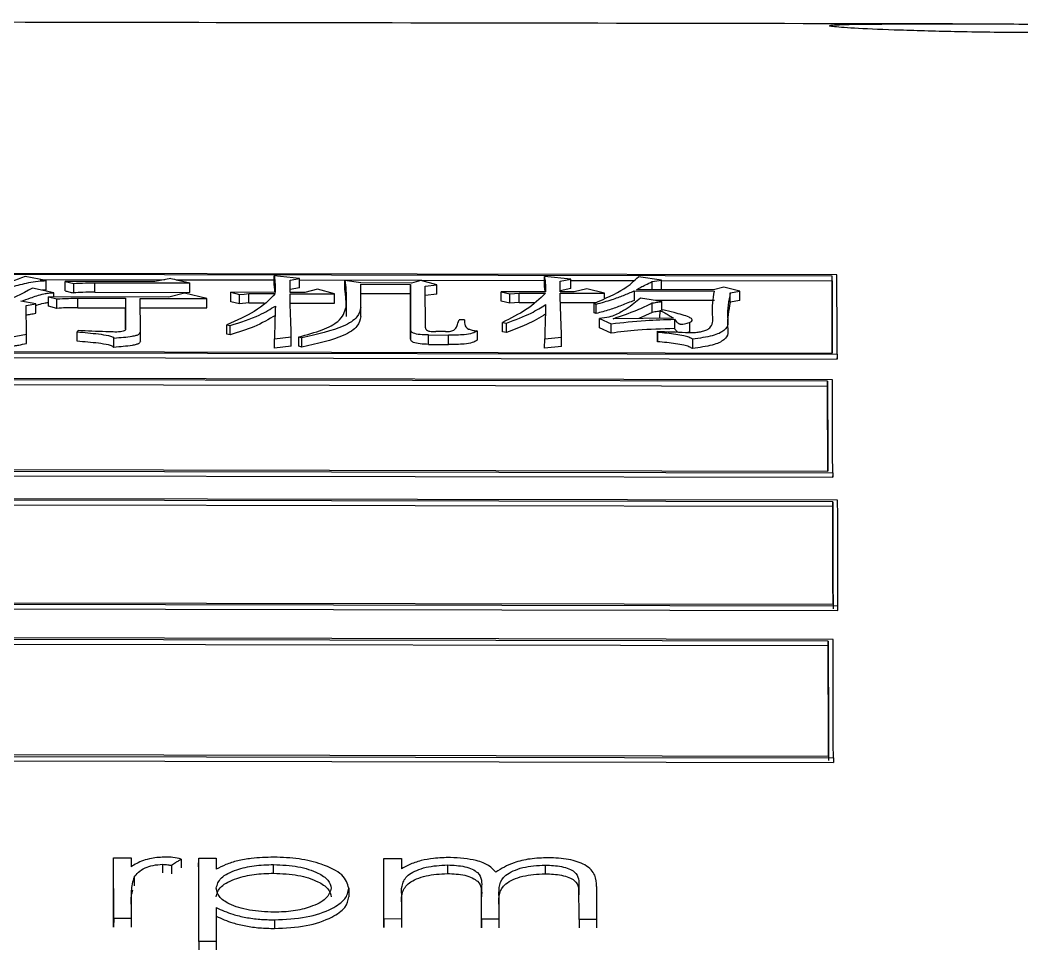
# Model space of a CAD drawing. Header units: millimetres. Extents: x 2320 to 4000, y 933 to 2121.
# Drawn here: x 2715.3 to 2725.56, y 1947.47 to 1957.01 of the extents above; entities that cross this region are included whole.
import ezdxf

# ---------------------------------------------------------------- set-up
doc = ezdxf.new("R2010")
doc.units = ezdxf.units.MM

msp = doc.modelspace()

# ---------------------------------------------------------------- linework, layer by layer
at = {"color": 7, "linetype": 'Continuous', "lineweight": 25}
for p, q in [((2723.668, 1954.393), (2701.685, 1954.434)), ((2723.618, 1954.381), (2701.735, 1954.422)), ((2715.565, 1954.335), (2715.349, 1954.379)), ((2715.502, 1954.348), (2716.779, 1954.345)), ((2715.565, 1954.238), (2715.565, 1954.335)), ((2715.76, 1954.23), (2715.76, 1954.327)), ((2715.76, 1954.327), (2715.847, 1954.306)), ((2716.68, 1954.325), (2715.76, 1954.327)), ((2716.063, 1954.217), (2716.063, 1954.313)), ((2716.063, 1954.313), (2717.037, 1954.311)), ((2716.842, 1954.358), (2716.68, 1954.325)), ((2716.896, 1954.345), (2717.902, 1954.343)), ((2718.162, 1954.358), (2717.902, 1954.385)), ((2718.064, 1954.341), (2718.162, 1954.358)), ((2718.065, 1954.215), (2718.064, 1954.341)), ((2718.162, 1954.343), (2720.671, 1954.338)), ((2718.789, 1954.311), (2718.627, 1954.337)), ((2718.627, 1954.24), (2718.627, 1954.337)), ((2719.308, 1954.31), (2718.789, 1954.311)), ((2719.406, 1954.338), (2719.308, 1954.31)), ((2719.568, 1954.293), (2719.406, 1954.338)), ((2720.942, 1954.351), (2720.671, 1954.377)), ((2720.834, 1954.328), (2720.942, 1954.351)), ((2720.834, 1954.22), (2720.834, 1954.328)), ((2720.942, 1954.338), (2721.587, 1954.336)), ((2721.872, 1954.341), (2721.634, 1954.375)), ((2721.775, 1954.326), (2721.872, 1954.341)), ((2721.872, 1954.336), (2723.618, 1954.333)), ((2723.618, 1954.333), (2723.618, 1954.381)), ((2715.642, 1954.211), (2715.425, 1954.257)), ((2715.565, 1954.238), (2715.523, 1954.236)), ((2715.642, 1954.168), (2715.642, 1954.211)), ((2715.847, 1954.209), (2715.847, 1954.306)), ((2716.063, 1954.217), (2717.037, 1954.215)), ((2716.983, 1954.206), (2716.821, 1954.166)), ((2717.211, 1954.152), (2716.983, 1954.206)), ((2717.459, 1954.216), (2717.546, 1954.194)), ((2717.913, 1954.215), (2717.459, 1954.216)), ((2717.459, 1954.119), (2717.459, 1954.216)), ((2718.161, 1954.262), (2718.064, 1954.244)), ((2718.216, 1954.214), (2718.065, 1954.215)), ((2718.346, 1954.248), (2718.216, 1954.214)), ((2718.519, 1954.2), (2718.346, 1954.248)), ((2718.789, 1954.298), (2719.298, 1954.297)), ((2718.79, 1954.063), (2718.789, 1954.298)), ((2719.297, 1954.2), (2719.298, 1954.297)), ((2719.298, 1954.297), (2719.3, 1953.832)), ((2719.449, 1954.278), (2719.568, 1954.293)), ((2719.451, 1953.851), (2719.449, 1954.278)), ((2720.228, 1954.221), (2720.315, 1954.2)), ((2720.683, 1954.22), (2720.228, 1954.221)), ((2720.228, 1954.125), (2720.228, 1954.221)), ((2720.412, 1954.208), (2720.683, 1954.207)), ((2720.412, 1954.111), (2720.412, 1954.208)), ((2720.941, 1954.254), (2720.834, 1954.231)), ((2720.975, 1954.22), (2720.834, 1954.22)), ((2720.834, 1954.207), (2721.288, 1954.206)), ((2720.834, 1954.127), (2720.834, 1954.207)), ((2721.104, 1954.251), (2720.975, 1954.22)), ((2721.288, 1954.206), (2721.104, 1954.251)), ((2721.288, 1954.155), (2721.288, 1954.206)), ((2721.591, 1954.229), (2722.413, 1954.228)), ((2722.402, 1954.241), (2721.613, 1954.242)), ((2721.872, 1954.245), (2721.853, 1954.242)), ((2722.51, 1954.267), (2722.402, 1954.241)), ((2722.673, 1954.227), (2722.51, 1954.267)), ((2722.575, 1954.113), (2722.576, 1954.209)), ((2722.576, 1954.209), (2722.673, 1954.227)), ((2715.458, 1954.096), (2715.307, 1954.123)), ((2715.588, 1954.169), (2715.675, 1954.147)), ((2716.821, 1954.166), (2715.588, 1954.169)), ((2715.588, 1954.072), (2715.588, 1954.169)), ((2715.674, 1954.051), (2715.675, 1954.147)), ((2715.891, 1954.155), (2716.378, 1954.154)), ((2715.891, 1954.058), (2715.891, 1954.155)), ((2716.378, 1954.154), (2716.377, 1954.058)), ((2716.378, 1954.154), (2716.379, 1953.84)), ((2716.529, 1954.153), (2717.211, 1954.152)), ((2716.53, 1953.812), (2716.529, 1954.153)), ((2717.545, 1954.098), (2717.459, 1954.119)), ((2717.545, 1954.098), (2717.546, 1954.194)), ((2717.643, 1954.106), (2717.545, 1954.098)), ((2717.643, 1954.202), (2717.913, 1954.202)), ((2717.643, 1954.106), (2717.643, 1954.202)), ((2717.643, 1954.106), (2717.799, 1954.106)), ((2718.065, 1954.201), (2718.519, 1954.2)), ((2718.065, 1954.12), (2718.065, 1954.201)), ((2718.065, 1954.105), (2718.519, 1954.104)), ((2718.638, 1954.192), (2718.639, 1954.063)), ((2718.638, 1954.096), (2718.638, 1954.192)), ((2719.297, 1954.2), (2718.789, 1954.201)), ((2719.299, 1953.736), (2719.297, 1954.2)), ((2719.568, 1954.197), (2719.449, 1954.182)), ((2720.315, 1954.104), (2720.228, 1954.125)), ((2720.315, 1954.104), (2720.315, 1954.2)), ((2720.412, 1954.111), (2720.315, 1954.104)), ((2720.412, 1954.111), (2720.568, 1954.111)), ((2720.834, 1954.11), (2721.197, 1954.11)), ((2721.873, 1954.122), (2721.656, 1954.157)), ((2721.775, 1954.01), (2721.776, 1954.106)), ((2722.413, 1954.131), (2721.808, 1954.132)), ((2722.673, 1954.131), (2722.575, 1954.113)), ((2715.361, 1954.08), (2715.458, 1954.096)), ((2715.362, 1953.786), (2715.361, 1954.08)), ((2715.674, 1954.051), (2715.588, 1954.072)), ((2715.891, 1954.058), (2716.377, 1954.058)), ((2716.378, 1953.838), (2716.377, 1954.058)), ((2716.529, 1954.057), (2717.21, 1954.056)), ((2718.638, 1954.062), (2718.638, 1954.096)), ((2718.639, 1954.063), (2718.639, 1953.967)), ((2718.79, 1953.967), (2718.79, 1954.063)), ((2718.79, 1953.967), (2718.79, 1954.063)), ((2721.18, 1954.006), (2721.181, 1954.102)), ((2721.202, 1953.997), (2721.18, 1954.006)), ((2721.181, 1954.102), (2721.202, 1954.094)), ((2721.202, 1953.997), (2721.202, 1954.094)), ((2721.775, 1954.01), (2721.637, 1953.947)), ((2721.852, 1954.03), (2721.851, 1953.949)), ((2721.852, 1954.03), (2721.884, 1954.035)), ((2719.851, 1953.934), (2719.797, 1953.935)), ((2720.24, 1953.906), (2720.284, 1953.9)), ((2720.24, 1953.81), (2720.24, 1953.906)), ((2721.235, 1953.946), (2721.355, 1953.893)), ((2721.993, 1953.95), (2721.376, 1953.945)), ((2722.003, 1953.939), (2722.003, 1953.843)), ((2722.16, 1953.81), (2722.16, 1953.907)), ((2715.892, 1953.824), (2715.881, 1953.81)), ((2715.881, 1953.714), (2715.881, 1953.81)), ((2716.53, 1953.716), (2716.53, 1953.812)), ((2717.417, 1953.883), (2717.45, 1953.875)), ((2719.3, 1953.832), (2719.299, 1953.736)), ((2719.657, 1953.812), (2719.559, 1953.812)), ((2719.981, 1953.819), (2719.981, 1953.724)), ((2720.283, 1953.804), (2720.24, 1953.81)), ((2721.354, 1953.797), (2721.235, 1953.85)), ((2721.831, 1953.816), (2721.831, 1953.805)), ((2721.831, 1953.72), (2721.831, 1953.816)), ((2721.831, 1953.805), (2721.831, 1953.709)), ((2722.159, 1953.811), (2722.139, 1953.804)), ((2715.2, 1953.754), (2715.362, 1953.786)), ((2716.26, 1953.651), (2716.26, 1953.747)), ((2717.449, 1953.779), (2717.417, 1953.787)), ((2717.904, 1953.738), (2718.077, 1953.758)), ((2717.904, 1953.642), (2717.904, 1953.738)), ((2718.153, 1953.662), (2718.153, 1953.758)), ((2718.153, 1953.758), (2718.186, 1953.749)), ((2719.483, 1953.682), (2719.484, 1953.778)), ((2719.484, 1953.778), (2719.689, 1953.777)), ((2719.689, 1953.682), (2719.689, 1953.777)), ((2720.673, 1953.643), (2720.674, 1953.739)), ((2720.674, 1953.739), (2720.847, 1953.755)), ((2721.831, 1953.709), (2721.831, 1953.72)), ((2722.188, 1953.736), (2722.188, 1953.64)), ((2701.688, 1953.621), (2723.671, 1953.58)), ((2701.738, 1953.634), (2723.621, 1953.593)), ((2718.077, 1953.662), (2717.904, 1953.642)), ((2718.185, 1953.653), (2718.153, 1953.662)), ((2719.483, 1953.682), (2719.689, 1953.682)), ((2720.846, 1953.66), (2720.673, 1953.643)), ((2701.688, 1953.572), (2723.671, 1953.531)), ((2723.671, 1953.58), (2723.671, 1953.532)), ((2723.671, 1953.531), (2723.671, 1953.545)), ((2723.622, 1953.317), (2701.639, 1953.358)), ((2723.572, 1953.303), (2701.689, 1953.344)), ((2701.689, 1953.296), (2723.572, 1953.255)), ((2723.572, 1953.303), (2723.572, 1953.255)), ((2701.642, 1952.407), (2723.625, 1952.366)), ((2701.642, 1952.36), (2723.625, 1952.319)), ((2701.692, 1952.423), (2723.575, 1952.382)), ((2723.625, 1952.366), (2723.625, 1952.319)), ((2723.625, 1952.319), (2723.625, 1952.333)), ((2723.676, 1952.084), (2701.693, 1952.125)), ((2723.626, 1952.068), (2701.743, 1952.109)), ((2701.743, 1952.062), (2723.626, 1952.022)), ((2723.626, 1952.068), (2723.626, 1952.022)), ((2701.696, 1951.042), (2723.679, 1951.001)), ((2701.746, 1951.059), (2723.629, 1951.018)), ((2701.696, 1950.996), (2723.679, 1950.955)), ((2723.679, 1950.955), (2723.679, 1950.968)), ((2723.629, 1950.658), (2701.646, 1950.699)), ((2701.696, 1950.635), (2723.579, 1950.594)), ((2723.579, 1950.64), (2701.697, 1950.68)), ((2723.579, 1950.64), (2723.579, 1950.594)), ((2701.649, 1949.482), (2723.632, 1949.442)), ((2701.699, 1949.502), (2723.582, 1949.461)), ((2701.649, 1949.437), (2723.632, 1949.397)), ((2723.632, 1949.442), (2723.632, 1949.397)), ((2716.256, 1948.328), (2716.256, 1948.417)), ((2716.257, 1947.797), (2716.256, 1948.417)), ((2716.256, 1948.417), (2716.435, 1948.417)), ((2716.435, 1948.417), (2716.435, 1948.327)), ((2717.127, 1948.327), (2717.128, 1948.416)), ((2717.129, 1947.562), (2717.128, 1948.416)), ((2717.128, 1948.416), (2717.307, 1948.415)), ((2717.307, 1948.415), (2717.307, 1948.302)), ((2719.025, 1948.323), (2719.025, 1948.412)), ((2719.026, 1947.792), (2719.025, 1948.412)), ((2719.025, 1948.412), (2719.205, 1948.412)), ((2719.205, 1948.412), (2719.205, 1948.305)), ((2716.256, 1947.709), (2716.256, 1948.328)), ((2716.758, 1948.352), (2716.758, 1948.264)), ((2717.896, 1948.261), (2717.896, 1948.35)), ((2719.026, 1947.704), (2719.025, 1948.323)), ((2719.677, 1948.346), (2719.677, 1948.258)), ((2720.679, 1948.345), (2720.678, 1948.256)), ((2716.468, 1948.22), (2716.467, 1948.132)), ((2718.667, 1948.107), (2718.666, 1948.018)), ((2719.205, 1948.055), (2719.205, 1947.791)), ((2719.205, 1948.055), (2719.205, 1947.967)), ((2720.025, 1948.108), (2720.025, 1948.019)), ((2720.026, 1947.79), (2720.025, 1948.108)), ((2721.025, 1948.127), (2721.025, 1948.038)), ((2721.026, 1947.788), (2721.025, 1948.127)), ((2721.205, 1948.126), (2721.205, 1947.788)), ((2716.436, 1948.007), (2716.436, 1947.796)), ((2720.026, 1947.702), (2720.025, 1948.019)), ((2720.205, 1948.033), (2720.205, 1947.789)), ((2717.308, 1947.909), (2717.308, 1947.561)), ((2716.257, 1947.797), (2716.256, 1947.709)), ((2716.436, 1947.796), (2716.257, 1947.797)), ((2717.904, 1947.783), (2717.904, 1947.695)), ((2719.026, 1947.792), (2719.026, 1947.704)), ((2719.205, 1947.791), (2719.026, 1947.792)), ((2720.026, 1947.79), (2720.026, 1947.702)), ((2720.205, 1947.789), (2720.026, 1947.79)), ((2721.026, 1947.788), (2721.026, 1947.701)), ((2721.205, 1947.788), (2721.026, 1947.788)), ((2717.129, 1947.562), (2717.129, 1947.474)), ((2717.308, 1947.561), (2717.129, 1947.562))]:
    msp.add_line(p, q, dxfattribs=at)
at = {"color": 7, "linetype": 'Continuous', "lineweight": 25, "flags": 128}
for points in [[(2717.037, 1954.215), (2717.037, 1954.269), (2717.037, 1954.311)], [(2717.902, 1954.288), (2717.902, 1954.342), (2717.902, 1954.385)], [(2718.161, 1954.262), (2718.161, 1954.316), (2718.162, 1954.358)], [(2720.671, 1954.281), (2720.671, 1954.335), (2720.671, 1954.377)], [(2720.941, 1954.254), (2720.942, 1954.308), (2720.942, 1954.351)], [(2721.774, 1954.242), (2721.775, 1954.283), (2721.775, 1954.326)], [(2721.872, 1954.245), (2721.872, 1954.299), (2721.872, 1954.341)], [(2719.568, 1954.197), (2719.568, 1954.251), (2719.568, 1954.293)], [(2720.315, 1954.2), (2720.364, 1954.204), (2720.412, 1954.208)], [(2721.591, 1954.229), (2721.591, 1954.175), (2721.591, 1954.133)], [(2722.673, 1954.131), (2722.673, 1954.185), (2722.673, 1954.227)], [(2717.21, 1954.056), (2717.21, 1954.11), (2717.211, 1954.152)], [(2717.546, 1954.194), (2717.594, 1954.198), (2717.643, 1954.202)], [(2718.519, 1954.104), (2718.519, 1954.158), (2718.519, 1954.2)], [(2721.873, 1954.033), (2721.873, 1954.08), (2721.873, 1954.122)], [(2715.458, 1954), (2715.458, 1954.054), (2715.458, 1954.096)], [(2720.283, 1953.804), (2720.283, 1953.828), (2720.284, 1953.852), (2720.284, 1953.876), (2720.284, 1953.9)], [(2721.235, 1953.85), (2721.235, 1953.874), (2721.235, 1953.898), (2721.235, 1953.946)], [(2717.417, 1953.787), (2717.417, 1953.829), (2717.417, 1953.856), (2717.417, 1953.883)], [(2717.449, 1953.779), (2717.449, 1953.821), (2717.45, 1953.848), (2717.45, 1953.875)], [(2721.354, 1953.797), (2721.354, 1953.821), (2721.354, 1953.845), (2721.354, 1953.869), (2721.355, 1953.893)], [(2715.362, 1953.69), (2715.362, 1953.743), (2715.362, 1953.786)], [(2718.077, 1953.662), (2718.077, 1953.716), (2718.077, 1953.758)], [(2718.185, 1953.653), (2718.186, 1953.695), (2718.186, 1953.722), (2718.186, 1953.749)], [(2720.846, 1953.66), (2720.847, 1953.713), (2720.847, 1953.755)], [(2723.679, 1950.955), (2723.679, 1950.981), (2723.679, 1951.001)], [(2716.948, 1948.406), (2716.948, 1948.361), (2716.948, 1948.317)], [(2716.85, 1948.341), (2716.85, 1948.297), (2716.849, 1948.253)], [(2716.436, 1947.796), (2716.436, 1947.747), (2716.436, 1947.709)], [(2719.205, 1947.791), (2719.205, 1947.742), (2719.205, 1947.704)], [(2720.205, 1947.789), (2720.205, 1947.74), (2720.205, 1947.702)], [(2721.205, 1947.788), (2721.205, 1947.738), (2721.205, 1947.7)], [(2717.308, 1947.561), (2717.308, 1947.512), (2717.308, 1947.474)]]:
    msp.add_lwpolyline(points, dxfattribs=at)
at = {"color": 7, "linetype": 'Continuous', "lineweight": 25}
for points, knots in [([(2724.854, 1956.966), (2722.813, 1956.97), (2716.985, 1956.98), (2709.634, 1956.992), (2704.337, 1957.003), (2702.833, 1957.006)], [0, 0, 0, 0, 0.278431, 0.79507, 1, 1, 1, 1]), ([(2728.091, 1956.939), (2728.07, 1956.943), (2728.028, 1956.951), (2727.705, 1956.958), (2727.216, 1956.962), (2726.555, 1956.964), (2725.775, 1956.965), (2724.962, 1956.967), (2724.251, 1956.967), (2723.766, 1956.963), (2723.562, 1956.953), (2723.609, 1956.938), (2723.866, 1956.92), (2724.308, 1956.901), (2724.922, 1956.884), (2725.675, 1956.875), (2726.49, 1956.877), (2727.246, 1956.89), (2727.802, 1956.911), (2728.061, 1956.928), (2728.083, 1956.936), (2728.091, 1956.939)], [0, 0, 0, 0, 0.046277, 0.092721, 0.141718, 0.195195, 0.253696, 0.315279, 0.376935, 0.434394, 0.485838, 0.533042, 0.579239, 0.627327, 0.67927, 0.736376, 0.797511, 0.859386, 0.918425, 0.971629, 1, 1, 1, 1]), ([(2715.349, 1954.379), (2715.254, 1954.341), (2715.082, 1954.273), (2714.833, 1954.222), (2714.722, 1954.2)], [0, 0, 0, 0, 0.5527905, 1, 1, 1, 1]), ([(2714.744, 1954.192), (2714.825, 1954.204), (2714.987, 1954.23), (2715.207, 1954.27), (2715.352, 1954.309), (2715.472, 1954.331), (2715.537, 1954.334), (2715.565, 1954.335)], [0, 0, 0, 0, 0.285278, 0.570817, 0.801554, 0.913771, 1, 1, 1, 1]), ([(2715.847, 1954.306), (2715.887, 1954.308), (2715.958, 1954.313), (2716.031, 1954.313), (2716.063, 1954.313)], [0, 0, 0, 0, 0.5588348, 1, 1, 1, 1]), ([(2716.842, 1954.358), (2716.867, 1954.352), (2716.911, 1954.342), (2716.976, 1954.326), (2717.017, 1954.316), (2717.037, 1954.311)], [0, 0, 0, 0, 0.3807654, 0.6903825, 1, 1, 1, 1]), ([(2717.902, 1954.385), (2717.904, 1954.366), (2717.909, 1954.329), (2717.912, 1954.272), (2717.913, 1954.234), (2717.913, 1954.215)], [0, 0, 0, 0, 0.332208, 0.666083, 1, 1, 1, 1]), ([(2718.627, 1954.337), (2718.629, 1954.319), (2718.634, 1954.286), (2718.637, 1954.238), (2718.638, 1954.207), (2718.638, 1954.192)], [0, 0, 0, 0, 0.379842, 0.689899, 1, 1, 1, 1]), ([(2720.671, 1954.377), (2720.674, 1954.358), (2720.679, 1954.323), (2720.682, 1954.27), (2720.682, 1954.237), (2720.683, 1954.22)], [0, 0, 0, 0, 0.366861, 0.68341, 1, 1, 1, 1]), ([(2721.181, 1954.102), (2721.293, 1954.151), (2721.492, 1954.238), (2721.591, 1954.333), (2721.634, 1954.375)], [0, 0, 0, 0, 0.5629251, 1, 1, 1, 1]), ([(2721.613, 1954.242), (2721.628, 1954.251), (2721.659, 1954.267), (2721.712, 1954.295), (2721.752, 1954.315), (2721.775, 1954.326)], [0, 0, 0, 0, 0.295893, 0.591794, 1, 1, 1, 1]), ([(2723.621, 1953.593), (2723.621, 1953.679), (2723.62, 1953.85), (2723.619, 1954.114), (2723.619, 1954.286), (2723.618, 1954.381)], [0, 0, 0, 0, 0.309667, 0.619335, 1, 1, 1, 1]), ([(2723.618, 1954.333), (2723.618, 1954.258), (2723.619, 1954.109), (2723.62, 1953.864), (2723.621, 1953.687), (2723.621, 1953.593)], [0, 0, 0, 0, 0.318707, 0.637413, 1, 1, 1, 1]), ([(2723.671, 1953.58), (2723.671, 1953.665), (2723.67, 1953.837), (2723.669, 1954.11), (2723.669, 1954.29), (2723.668, 1954.393)], [0, 0, 0, 0, 0.300086, 0.600172, 1, 1, 1, 1]), ([(2715.425, 1954.257), (2715.317, 1954.2), (2715.122, 1954.099), (2714.801, 1954.022), (2714.658, 1953.988)], [0, 0, 0, 0, 0.553842, 1, 1, 1, 1]), ([(2715.307, 1954.123), (2715.34, 1954.135), (2715.393, 1954.154), (2715.468, 1954.18), (2715.527, 1954.198), (2715.588, 1954.208), (2715.624, 1954.21), (2715.642, 1954.211)], [0, 0, 0, 0, 0.335742, 0.553226, 0.772641, 0.885172, 1, 1, 1, 1]), ([(2715.76, 1954.23), (2715.772, 1954.227), (2715.793, 1954.222), (2715.822, 1954.215), (2715.838, 1954.211), (2715.847, 1954.209)], [0, 0, 0, 0, 0.428611, 0.714305, 1, 1, 1, 1]), ([(2716.063, 1954.217), (2716.022, 1954.216), (2715.949, 1954.216), (2715.878, 1954.211), (2715.847, 1954.209)], [0, 0, 0, 0, 0.5610855, 1, 1, 1, 1]), ([(2717.909, 1954.215), (2717.909, 1954.221), (2717.907, 1954.245), (2717.904, 1954.27), (2717.902, 1954.288)], [0, 0, 0, 0, 0.2310266, 1, 1, 1, 1]), ([(2718.638, 1954.096), (2718.638, 1954.114), (2718.637, 1954.148), (2718.633, 1954.196), (2718.629, 1954.226), (2718.627, 1954.24)], [0, 0, 0, 0, 0.376571, 0.688263, 1, 1, 1, 1]), ([(2720.683, 1954.207), (2720.623, 1954.149), (2720.518, 1954.046), (2720.325, 1953.949), (2720.24, 1953.906)], [0, 0, 0, 0, 0.557416, 1, 1, 1, 1]), ([(2720.678, 1954.22), (2720.678, 1954.224), (2720.676, 1954.244), (2720.673, 1954.264), (2720.671, 1954.281)], [0, 0, 0, 0, 0.180054, 1, 1, 1, 1]), ([(2721.202, 1954.094), (2721.258, 1954.109), (2721.359, 1954.138), (2721.484, 1954.184), (2721.556, 1954.214), (2721.591, 1954.229)], [0, 0, 0, 0, 0.377164, 0.687877, 1, 1, 1, 1]), ([(2721.831, 1953.816), (2721.926, 1953.812), (2722.047, 1953.807), (2722.186, 1953.802), (2722.247, 1953.806), (2722.298, 1953.816), (2722.346, 1953.834), (2722.407, 1953.89), (2722.383, 1954.027), (2722.401, 1954.147), (2722.413, 1954.228)], [0, 0, 0, 0, 0.146697, 0.184744, 0.211969, 0.239276, 0.276246, 0.330265, 0.549672, 1, 1, 1, 1]), ([(2722.576, 1954.209), (2722.558, 1954.127), (2722.532, 1954.002), (2722.568, 1953.845), (2722.402, 1953.764), (2722.261, 1953.745), (2722.188, 1953.736)], [0, 0, 0, 0, 0.494392, 0.750968, 0.872337, 1, 1, 1, 1]), ([(2715.458, 1954.08), (2715.462, 1954.081), (2715.487, 1954.09), (2715.526, 1954.102), (2715.572, 1954.109), (2715.588, 1954.111)], [0, 0, 0, 0, 0.098466, 0.69868, 1, 1, 1, 1]), ([(2715.675, 1954.147), (2715.714, 1954.15), (2715.785, 1954.154), (2715.859, 1954.154), (2715.891, 1954.155)], [0, 0, 0, 0, 0.558835, 1, 1, 1, 1]), ([(2717.913, 1954.202), (2717.853, 1954.14), (2717.744, 1954.028), (2717.518, 1953.928), (2717.417, 1953.883)], [0, 0, 0, 0, 0.556811, 1, 1, 1, 1]), ([(2718.077, 1953.758), (2718.076, 1953.799), (2718.073, 1953.882), (2718.069, 1954.002), (2718.066, 1954.08), (2718.065, 1954.12)], [0, 0, 0, 0, 0.336206, 0.668098, 1, 1, 1, 1]), ([(2720.847, 1953.755), (2720.844, 1953.837), (2720.841, 1953.94), (2720.836, 1954.062), (2720.835, 1954.105), (2720.834, 1954.127)], [0, 0, 0, 0, 0.644314, 0.822156, 1, 1, 1, 1]), ([(2721.591, 1954.133), (2721.548, 1954.115), (2721.469, 1954.082), (2721.341, 1954.036), (2721.248, 1954.01), (2721.202, 1953.997)], [0, 0, 0, 0, 0.373683, 0.685695, 1, 1, 1, 1]), ([(2721.656, 1954.157), (2721.612, 1954.119), (2721.543, 1954.06), (2721.424, 1953.995), (2721.337, 1953.959), (2721.269, 1953.95), (2721.235, 1953.946)], [0, 0, 0, 0, 0.493368, 0.753202, 0.8753, 1, 1, 1, 1]), ([(2721.376, 1953.945), (2721.46, 1953.974), (2721.609, 1954.025), (2721.725, 1954.081), (2721.776, 1954.106)], [0, 0, 0, 0, 0.562142, 1, 1, 1, 1]), ([(2721.776, 1954.106), (2721.79, 1954.108), (2721.813, 1954.112), (2721.846, 1954.117), (2721.864, 1954.12), (2721.873, 1954.122)], [0, 0, 0, 0, 0.439714, 0.719857, 1, 1, 1, 1]), ([(2722.575, 1954.113), (2722.558, 1954.03), (2722.532, 1953.906), (2722.567, 1953.749), (2722.402, 1953.668), (2722.26, 1953.65), (2722.188, 1953.64)], [0, 0, 0, 0, 0.494308, 0.750843, 0.872236, 1, 1, 1, 1]), ([(2715.361, 1953.984), (2715.375, 1953.986), (2715.398, 1953.99), (2715.431, 1953.996), (2715.449, 1953.999), (2715.458, 1954)], [0, 0, 0, 0, 0.43988, 0.71994, 1, 1, 1, 1]), ([(2715.891, 1954.058), (2715.85, 1954.058), (2715.776, 1954.058), (2715.705, 1954.053), (2715.674, 1954.051)], [0, 0, 0, 0, 0.561086, 1, 1, 1, 1]), ([(2717.45, 1953.875), (2717.557, 1953.909), (2717.747, 1953.971), (2717.863, 1954.044), (2717.914, 1954.075)], [0, 0, 0, 0, 0.5641531, 1, 1, 1, 1]), ([(2717.914, 1954.075), (2717.913, 1954.034), (2717.91, 1953.958), (2717.907, 1953.845), (2717.905, 1953.774), (2717.904, 1953.738)], [0, 0, 0, 0, 0.377433, 0.688713, 1, 1, 1, 1]), ([(2718.153, 1953.758), (2718.238, 1953.781), (2718.406, 1953.827), (2718.6, 1953.932), (2718.624, 1954.014), (2718.639, 1954.063)], [0, 0, 0, 0, 0.287345, 0.567752, 1, 1, 1, 1]), ([(2718.79, 1954.063), (2718.783, 1954.029), (2718.768, 1953.962), (2718.597, 1953.843), (2718.343, 1953.785), (2718.186, 1953.749)], [0, 0, 0, 0, 0.274099, 0.551293, 1, 1, 1, 1]), ([(2720.284, 1953.9), (2720.372, 1953.934), (2720.53, 1953.993), (2720.637, 1954.06), (2720.683, 1954.089)], [0, 0, 0, 0, 0.562907, 1, 1, 1, 1]), ([(2720.683, 1954.089), (2720.682, 1954.045), (2720.68, 1953.965), (2720.676, 1953.848), (2720.675, 1953.775), (2720.674, 1953.739)], [0, 0, 0, 0, 0.389657, 0.694825, 1, 1, 1, 1]), ([(2721.852, 1954.022), (2721.844, 1954.021), (2721.828, 1954.018), (2721.803, 1954.014), (2721.784, 1954.011), (2721.775, 1954.01)], [0, 0, 0, 0, 0.285222, 0.642611, 1, 1, 1, 1]), ([(2721.852, 1954.03), (2721.87, 1954.021), (2721.906, 1954.005), (2721.951, 1953.978), (2721.979, 1953.959), (2721.993, 1953.95)], [0, 0, 0, 0, 0.328446, 0.663725, 1, 1, 1, 1]), ([(2722.003, 1953.939), (2722.012, 1953.928), (2722.023, 1953.914), (2722.042, 1953.898), (2722.052, 1953.893), (2722.061, 1953.89), (2722.07, 1953.889), (2722.08, 1953.889), (2722.098, 1953.89), (2722.131, 1953.896), (2722.168, 1953.908), (2722.19, 1953.925), (2722.184, 1953.943), (2722.133, 1953.973), (2722.018, 1954.003), (2721.923, 1954.026), (2721.884, 1954.035)], [0, 0, 0, 0, 0.1352787, 0.1730483, 0.1920707, 0.206023, 0.215638, 0.2252863, 0.2400919, 0.2788712, 0.3567079, 0.4250334, 0.4867359, 0.5683778, 0.8262992, 1, 1, 1, 1]), ([(2717.914, 1953.979), (2717.847, 1953.939), (2717.727, 1953.866), (2717.535, 1953.806), (2717.449, 1953.779)], [0, 0, 0, 0, 0.5553232, 1, 1, 1, 1]), ([(2718.79, 1953.967), (2718.783, 1953.933), (2718.768, 1953.866), (2718.597, 1953.747), (2718.343, 1953.689), (2718.185, 1953.653)], [0, 0, 0, 0, 0.274006, 0.551155, 1, 1, 1, 1]), ([(2719.657, 1953.812), (2719.666, 1953.812), (2719.686, 1953.812), (2719.714, 1953.816), (2719.735, 1953.822), (2719.761, 1953.839), (2719.777, 1953.878), (2719.789, 1953.912), (2719.797, 1953.935)], [0, 0, 0, 0, 0.05967, 0.118429, 0.184852, 0.250461, 0.507615, 1, 1, 1, 1]), ([(2719.851, 1953.934), (2719.851, 1953.914), (2719.851, 1953.882), (2719.876, 1953.843), (2719.931, 1953.827), (2719.964, 1953.822), (2719.981, 1953.819)], [0, 0, 0, 0, 0.4924249, 0.7493713, 0.8730024, 1, 1, 1, 1]), ([(2720.683, 1953.993), (2720.622, 1953.956), (2720.514, 1953.89), (2720.354, 1953.831), (2720.283, 1953.804)], [0, 0, 0, 0, 0.55676, 1, 1, 1, 1]), ([(2721.355, 1953.893), (2721.471, 1953.906), (2721.68, 1953.93), (2721.904, 1953.936), (2722.003, 1953.939)], [0, 0, 0, 0, 0.555184, 1, 1, 1, 1]), ([(2715.881, 1953.81), (2715.956, 1953.804), (2716.068, 1953.794), (2716.187, 1953.776), (2716.245, 1953.761), (2716.255, 1953.752), (2716.26, 1953.747)], [0, 0, 0, 0, 0.509997, 0.771564, 0.888056, 1, 1, 1, 1]), ([(2716.379, 1953.84), (2716.379, 1953.835), (2716.378, 1953.826), (2716.356, 1953.815), (2716.315, 1953.807), (2716.25, 1953.809), (2716.107, 1953.813), (2715.987, 1953.819), (2715.892, 1953.824)], [0, 0, 0, 0, 0.101321, 0.162787, 0.225849, 0.357374, 0.489104, 1, 1, 1, 1]), ([(2716.26, 1953.747), (2716.325, 1953.752), (2716.406, 1953.758), (2716.49, 1953.774), (2716.525, 1953.79), (2716.528, 1953.803), (2716.53, 1953.812)], [0, 0, 0, 0, 0.516375, 0.647506, 0.774622, 1, 1, 1, 1]), ([(2719.484, 1953.778), (2719.454, 1953.778), (2719.396, 1953.779), (2719.329, 1953.794), (2719.303, 1953.814), (2719.301, 1953.826), (2719.3, 1953.832)], [0, 0, 0, 0, 0.29448, 0.575685, 0.789002, 1, 1, 1, 1]), ([(2719.451, 1953.851), (2719.451, 1953.847), (2719.453, 1953.838), (2719.466, 1953.826), (2719.487, 1953.818), (2719.516, 1953.813), (2719.542, 1953.812), (2719.559, 1953.812)], [0, 0, 0, 0, 0.240495, 0.482787, 0.614022, 0.748664, 1, 1, 1, 1]), ([(2719.981, 1953.819), (2719.967, 1953.811), (2719.939, 1953.794), (2719.832, 1953.775), (2719.744, 1953.777), (2719.689, 1953.777)], [0, 0, 0, 0, 0.268853, 0.54428, 1, 1, 1, 1]), ([(2722.003, 1953.843), (2721.876, 1953.84), (2721.65, 1953.834), (2721.444, 1953.808), (2721.354, 1953.797)], [0, 0, 0, 0, 0.565055, 1, 1, 1, 1]), ([(2722.188, 1953.736), (2722.177, 1953.742), (2722.156, 1953.755), (2722.094, 1953.771), (2722.017, 1953.785), (2721.926, 1953.796), (2721.863, 1953.802), (2721.831, 1953.805)], [0, 0, 0, 0, 0.162483, 0.329922, 0.550777, 0.774649, 1, 1, 1, 1]), ([(2722.035, 1953.808), (2722.032, 1953.811), (2722.02, 1953.822), (2722.01, 1953.834), (2722.003, 1953.843)], [0, 0, 0, 0, 0.249115, 1, 1, 1, 1]), ([(2716.26, 1953.651), (2716.255, 1953.656), (2716.245, 1953.666), (2716.186, 1953.68), (2716.068, 1953.699), (2715.956, 1953.708), (2715.881, 1953.714)], [0, 0, 0, 0, 0.111858, 0.228316, 0.489892, 1, 1, 1, 1]), ([(2716.53, 1953.716), (2716.528, 1953.707), (2716.525, 1953.694), (2716.489, 1953.679), (2716.405, 1953.663), (2716.324, 1953.656), (2716.26, 1953.651)], [0, 0, 0, 0, 0.225215, 0.352286, 0.483428, 1, 1, 1, 1]), ([(2719.483, 1953.682), (2719.454, 1953.683), (2719.396, 1953.684), (2719.328, 1953.699), (2719.302, 1953.718), (2719.3, 1953.73), (2719.299, 1953.736)], [0, 0, 0, 0, 0.294663, 0.575915, 0.789136, 1, 1, 1, 1]), ([(2719.981, 1953.724), (2719.967, 1953.715), (2719.939, 1953.698), (2719.832, 1953.68), (2719.744, 1953.681), (2719.689, 1953.682)], [0, 0, 0, 0, 0.2686949, 0.5441183, 1, 1, 1, 1]), ([(2722.188, 1953.64), (2722.177, 1953.646), (2722.155, 1953.659), (2722.093, 1953.675), (2722.016, 1953.689), (2721.925, 1953.7), (2721.862, 1953.706), (2721.831, 1953.709)], [0, 0, 0, 0, 0.162392, 0.329798, 0.550664, 0.774584, 1, 1, 1, 1]), ([(2715.2, 1953.659), (2715.214, 1953.661), (2715.242, 1953.667), (2715.296, 1953.677), (2715.336, 1953.685), (2715.362, 1953.69)], [0, 0, 0, 0, 0.2568416, 0.5136831, 1, 1, 1, 1]), ([(2723.575, 1952.382), (2723.575, 1952.481), (2723.574, 1952.679), (2723.573, 1952.988), (2723.573, 1953.191), (2723.572, 1953.303)], [0, 0, 0, 0, 0.309667, 0.619335, 1, 1, 1, 1]), ([(2723.625, 1952.366), (2723.625, 1952.466), (2723.624, 1952.664), (2723.623, 1952.983), (2723.623, 1953.195), (2723.622, 1953.317)], [0, 0, 0, 0, 0.300086, 0.600172, 1, 1, 1, 1]), ([(2723.572, 1953.255), (2723.573, 1953.09), (2723.574, 1952.81), (2723.575, 1952.506), (2723.575, 1952.382)], [0, 0, 0, 0, 0.589189, 1, 1, 1, 1]), ([(2723.629, 1951.018), (2723.628, 1951.131), (2723.628, 1951.356), (2723.627, 1951.707), (2723.626, 1951.94), (2723.626, 1952.068)], [0, 0, 0, 0, 0.309667, 0.619335, 1, 1, 1, 1]), ([(2723.679, 1951.001), (2723.678, 1951.113), (2723.678, 1951.339), (2723.677, 1951.702), (2723.676, 1951.945), (2723.676, 1952.084)], [0, 0, 0, 0, 0.300086, 0.600172, 1, 1, 1, 1]), ([(2723.626, 1952.022), (2723.626, 1951.832), (2723.627, 1951.494), (2723.628, 1951.132), (2723.629, 1950.972)], [0, 0, 0, 0, 0.559998, 1, 1, 1, 1]), ([(2723.582, 1949.461), (2723.581, 1949.587), (2723.581, 1949.838), (2723.58, 1950.232), (2723.58, 1950.495), (2723.579, 1950.64)], [0, 0, 0, 0, 0.309667, 0.619335, 1, 1, 1, 1]), ([(2723.632, 1949.442), (2723.631, 1949.567), (2723.631, 1949.819), (2723.63, 1950.226), (2723.63, 1950.501), (2723.629, 1950.658)], [0, 0, 0, 0, 0.300086, 0.600172, 1, 1, 1, 1]), ([(2723.579, 1950.594), (2723.58, 1950.38), (2723.581, 1949.999), (2723.581, 1949.594), (2723.582, 1949.416)], [0, 0, 0, 0, 0.559998, 1, 1, 1, 1]), ([(2716.792, 1948.427), (2716.741, 1948.424), (2716.658, 1948.42), (2716.56, 1948.391), (2716.491, 1948.362), (2716.454, 1948.338), (2716.435, 1948.327)], [0, 0, 0, 0, 0.347887, 0.569141, 0.786135, 1, 1, 1, 1]), ([(2716.948, 1948.406), (2716.921, 1948.412), (2716.871, 1948.424), (2716.816, 1948.426), (2716.792, 1948.427)], [0, 0, 0, 0, 0.556713, 1, 1, 1, 1]), ([(2716.948, 1948.406), (2716.939, 1948.399), (2716.92, 1948.387), (2716.887, 1948.365), (2716.863, 1948.35), (2716.85, 1948.341)], [0, 0, 0, 0, 0.29106, 0.582113, 1, 1, 1, 1]), ([(2717.898, 1948.425), (2717.82, 1948.423), (2717.692, 1948.419), (2717.526, 1948.39), (2717.404, 1948.352), (2717.339, 1948.318), (2717.307, 1948.302)], [0, 0, 0, 0, 0.346738, 0.568766, 0.786522, 1, 1, 1, 1]), ([(2718.667, 1948.107), (2718.652, 1948.154), (2718.622, 1948.252), (2718.408, 1948.353), (2718.159, 1948.415), (2717.986, 1948.422), (2717.898, 1948.425)], [0, 0, 0, 0, 0.26655, 0.543447, 0.769376, 1, 1, 1, 1]), ([(2719.407, 1948.391), (2719.364, 1948.377), (2719.288, 1948.353), (2719.23, 1948.32), (2719.205, 1948.305)], [0, 0, 0, 0, 0.564241, 1, 1, 1, 1]), ([(2719.708, 1948.422), (2719.65, 1948.42), (2719.546, 1948.417), (2719.449, 1948.399), (2719.407, 1948.391)], [0, 0, 0, 0, 0.562438, 1, 1, 1, 1]), ([(2720.174, 1948.273), (2720.152, 1948.296), (2720.109, 1948.343), (2719.949, 1948.407), (2719.8, 1948.416), (2719.708, 1948.422)], [0, 0, 0, 0, 0.269907, 0.5479671, 1, 1, 1, 1]), ([(2720.71, 1948.42), (2720.647, 1948.417), (2720.523, 1948.412), (2720.323, 1948.366), (2720.23, 1948.308), (2720.174, 1948.273)], [0, 0, 0, 0, 0.288581, 0.57183, 1, 1, 1, 1]), ([(2721.205, 1948.126), (2721.204, 1948.165), (2721.201, 1948.242), (2721.111, 1948.347), (2720.92, 1948.41), (2720.781, 1948.416), (2720.71, 1948.42)], [0, 0, 0, 0, 0.270601, 0.5427954, 0.7675493, 1, 1, 1, 1]), ([(2716.468, 1948.22), (2716.48, 1948.237), (2716.505, 1948.273), (2716.571, 1948.315), (2716.659, 1948.345), (2716.724, 1948.35), (2716.758, 1948.352)], [0, 0, 0, 0, 0.27091, 0.546501, 0.770523, 1, 1, 1, 1]), ([(2716.758, 1948.352), (2716.776, 1948.351), (2716.807, 1948.349), (2716.837, 1948.343), (2716.85, 1948.341)], [0, 0, 0, 0, 0.561605, 1, 1, 1, 1]), ([(2717.307, 1948.018), (2717.317, 1948.055), (2717.338, 1948.13), (2717.501, 1948.209), (2717.694, 1948.255), (2717.828, 1948.259), (2717.896, 1948.261)], [0, 0, 0, 0, 0.266526, 0.542947, 0.769104, 1, 1, 1, 1]), ([(2717.308, 1948.106), (2717.318, 1948.143), (2717.338, 1948.218), (2717.501, 1948.298), (2717.694, 1948.344), (2717.828, 1948.348), (2717.896, 1948.35)], [0, 0, 0, 0, 0.266696, 0.543155, 0.769236, 1, 1, 1, 1]), ([(2717.896, 1948.35), (2717.981, 1948.346), (2718.149, 1948.337), (2718.345, 1948.274), (2718.464, 1948.193), (2718.48, 1948.135), (2718.487, 1948.106)], [0, 0, 0, 0, 0.292093, 0.575319, 0.790291, 1, 1, 1, 1]), ([(2717.896, 1948.261), (2717.981, 1948.257), (2718.149, 1948.249), (2718.344, 1948.185), (2718.464, 1948.104), (2718.479, 1948.046), (2718.487, 1948.018)], [0, 0, 0, 0, 0.292251, 0.575528, 0.79043, 1, 1, 1, 1]), ([(2719.205, 1948.055), (2719.206, 1948.088), (2719.209, 1948.155), (2719.261, 1948.24), (2719.36, 1948.292), (2719.486, 1948.334), (2719.602, 1948.342), (2719.677, 1948.346)], [0, 0, 0, 0, 0.241249, 0.48337, 0.613317, 0.746555, 1, 1, 1, 1]), ([(2719.205, 1947.967), (2719.206, 1948), (2719.209, 1948.067), (2719.26, 1948.151), (2719.359, 1948.204), (2719.486, 1948.246), (2719.601, 1948.253), (2719.677, 1948.258)], [0, 0, 0, 0, 0.2411219, 0.483147, 0.6130948, 0.7463796, 1, 1, 1, 1]), ([(2719.677, 1948.346), (2719.739, 1948.343), (2719.832, 1948.338), (2719.934, 1948.304), (2720.037, 1948.235), (2720.03, 1948.164), (2720.025, 1948.108)], [0, 0, 0, 0, 0.254776, 0.388246, 0.517316, 1, 1, 1, 1]), ([(2719.677, 1948.258), (2719.738, 1948.255), (2719.832, 1948.25), (2719.934, 1948.215), (2720.037, 1948.146), (2720.03, 1948.075), (2720.025, 1948.019)], [0, 0, 0, 0, 0.254965, 0.388484, 0.517546, 1, 1, 1, 1]), ([(2720.205, 1948.033), (2720.204, 1948.107), (2720.204, 1948.2), (2720.347, 1948.286), (2720.477, 1948.332), (2720.599, 1948.34), (2720.679, 1948.345)], [0, 0, 0, 0, 0.482183, 0.612123, 0.745589, 1, 1, 1, 1]), ([(2720.205, 1947.945), (2720.204, 1948.018), (2720.203, 1948.112), (2720.347, 1948.198), (2720.477, 1948.243), (2720.599, 1948.251), (2720.678, 1948.256)], [0, 0, 0, 0, 0.481957, 0.611894, 0.745406, 1, 1, 1, 1]), ([(2720.678, 1948.256), (2720.736, 1948.253), (2720.824, 1948.249), (2720.924, 1948.22), (2720.999, 1948.179), (2721.023, 1948.114), (2721.024, 1948.064), (2721.025, 1948.038)], [0, 0, 0, 0, 0.254665, 0.388369, 0.517958, 0.758946, 1, 1, 1, 1]), ([(2720.679, 1948.345), (2720.736, 1948.342), (2720.825, 1948.338), (2720.924, 1948.308), (2720.999, 1948.268), (2721.023, 1948.202), (2721.025, 1948.152), (2721.025, 1948.127)], [0, 0, 0, 0, 0.254481, 0.388133, 0.517722, 0.758818, 1, 1, 1, 1]), ([(2716.468, 1948.22), (2716.459, 1948.197), (2716.442, 1948.151), (2716.437, 1948.079), (2716.436, 1948.031), (2716.436, 1948.007)], [0, 0, 0, 0, 0.329099, 0.664237, 1, 1, 1, 1]), ([(2716.436, 1947.945), (2716.437, 1947.96), (2716.437, 1947.999), (2716.439, 1948.046), (2716.45, 1948.079), (2716.453, 1948.088)], [0, 0, 0, 0, 0.308091, 0.80703, 1, 1, 1, 1]), ([(2717.9, 1947.86), (2717.814, 1947.865), (2717.646, 1947.874), (2717.445, 1947.935), (2717.326, 1948.019), (2717.314, 1948.077), (2717.308, 1948.106)], [0, 0, 0, 0, 0.2920498, 0.5758729, 0.7903749, 1, 1, 1, 1]), ([(2718.487, 1948.106), (2718.474, 1948.07), (2718.449, 1947.996), (2718.29, 1947.915), (2718.099, 1947.868), (2717.967, 1947.863), (2717.9, 1947.86)], [0, 0, 0, 0, 0.266814, 0.543252, 0.769388, 1, 1, 1, 1]), ([(2717.904, 1947.783), (2718.016, 1947.788), (2718.236, 1947.798), (2718.486, 1947.886), (2718.643, 1947.993), (2718.659, 1948.069), (2718.667, 1948.107)], [0, 0, 0, 0, 0.292071, 0.575308, 0.790142, 1, 1, 1, 1]), ([(2717.904, 1947.695), (2718.016, 1947.7), (2718.236, 1947.71), (2718.486, 1947.798), (2718.643, 1947.905), (2718.659, 1947.981), (2718.666, 1948.018)], [0, 0, 0, 0, 0.292232, 0.575516, 0.79028, 1, 1, 1, 1]), ([(2717.308, 1947.909), (2717.362, 1947.884), (2717.452, 1947.843), (2717.609, 1947.806), (2717.754, 1947.786), (2717.854, 1947.784), (2717.904, 1947.783)], [0, 0, 0, 0, 0.332189, 0.552163, 0.775308, 1, 1, 1, 1]), ([(2717.308, 1947.821), (2717.362, 1947.796), (2717.452, 1947.755), (2717.609, 1947.718), (2717.753, 1947.698), (2717.854, 1947.696), (2717.904, 1947.695)], [0, 0, 0, 0, 0.332096, 0.552068, 0.775251, 1, 1, 1, 1])]:
    msp.add_open_spline(points, degree=3, knots=knots, dxfattribs=at)

doc.saveas('drawing.dxf')
